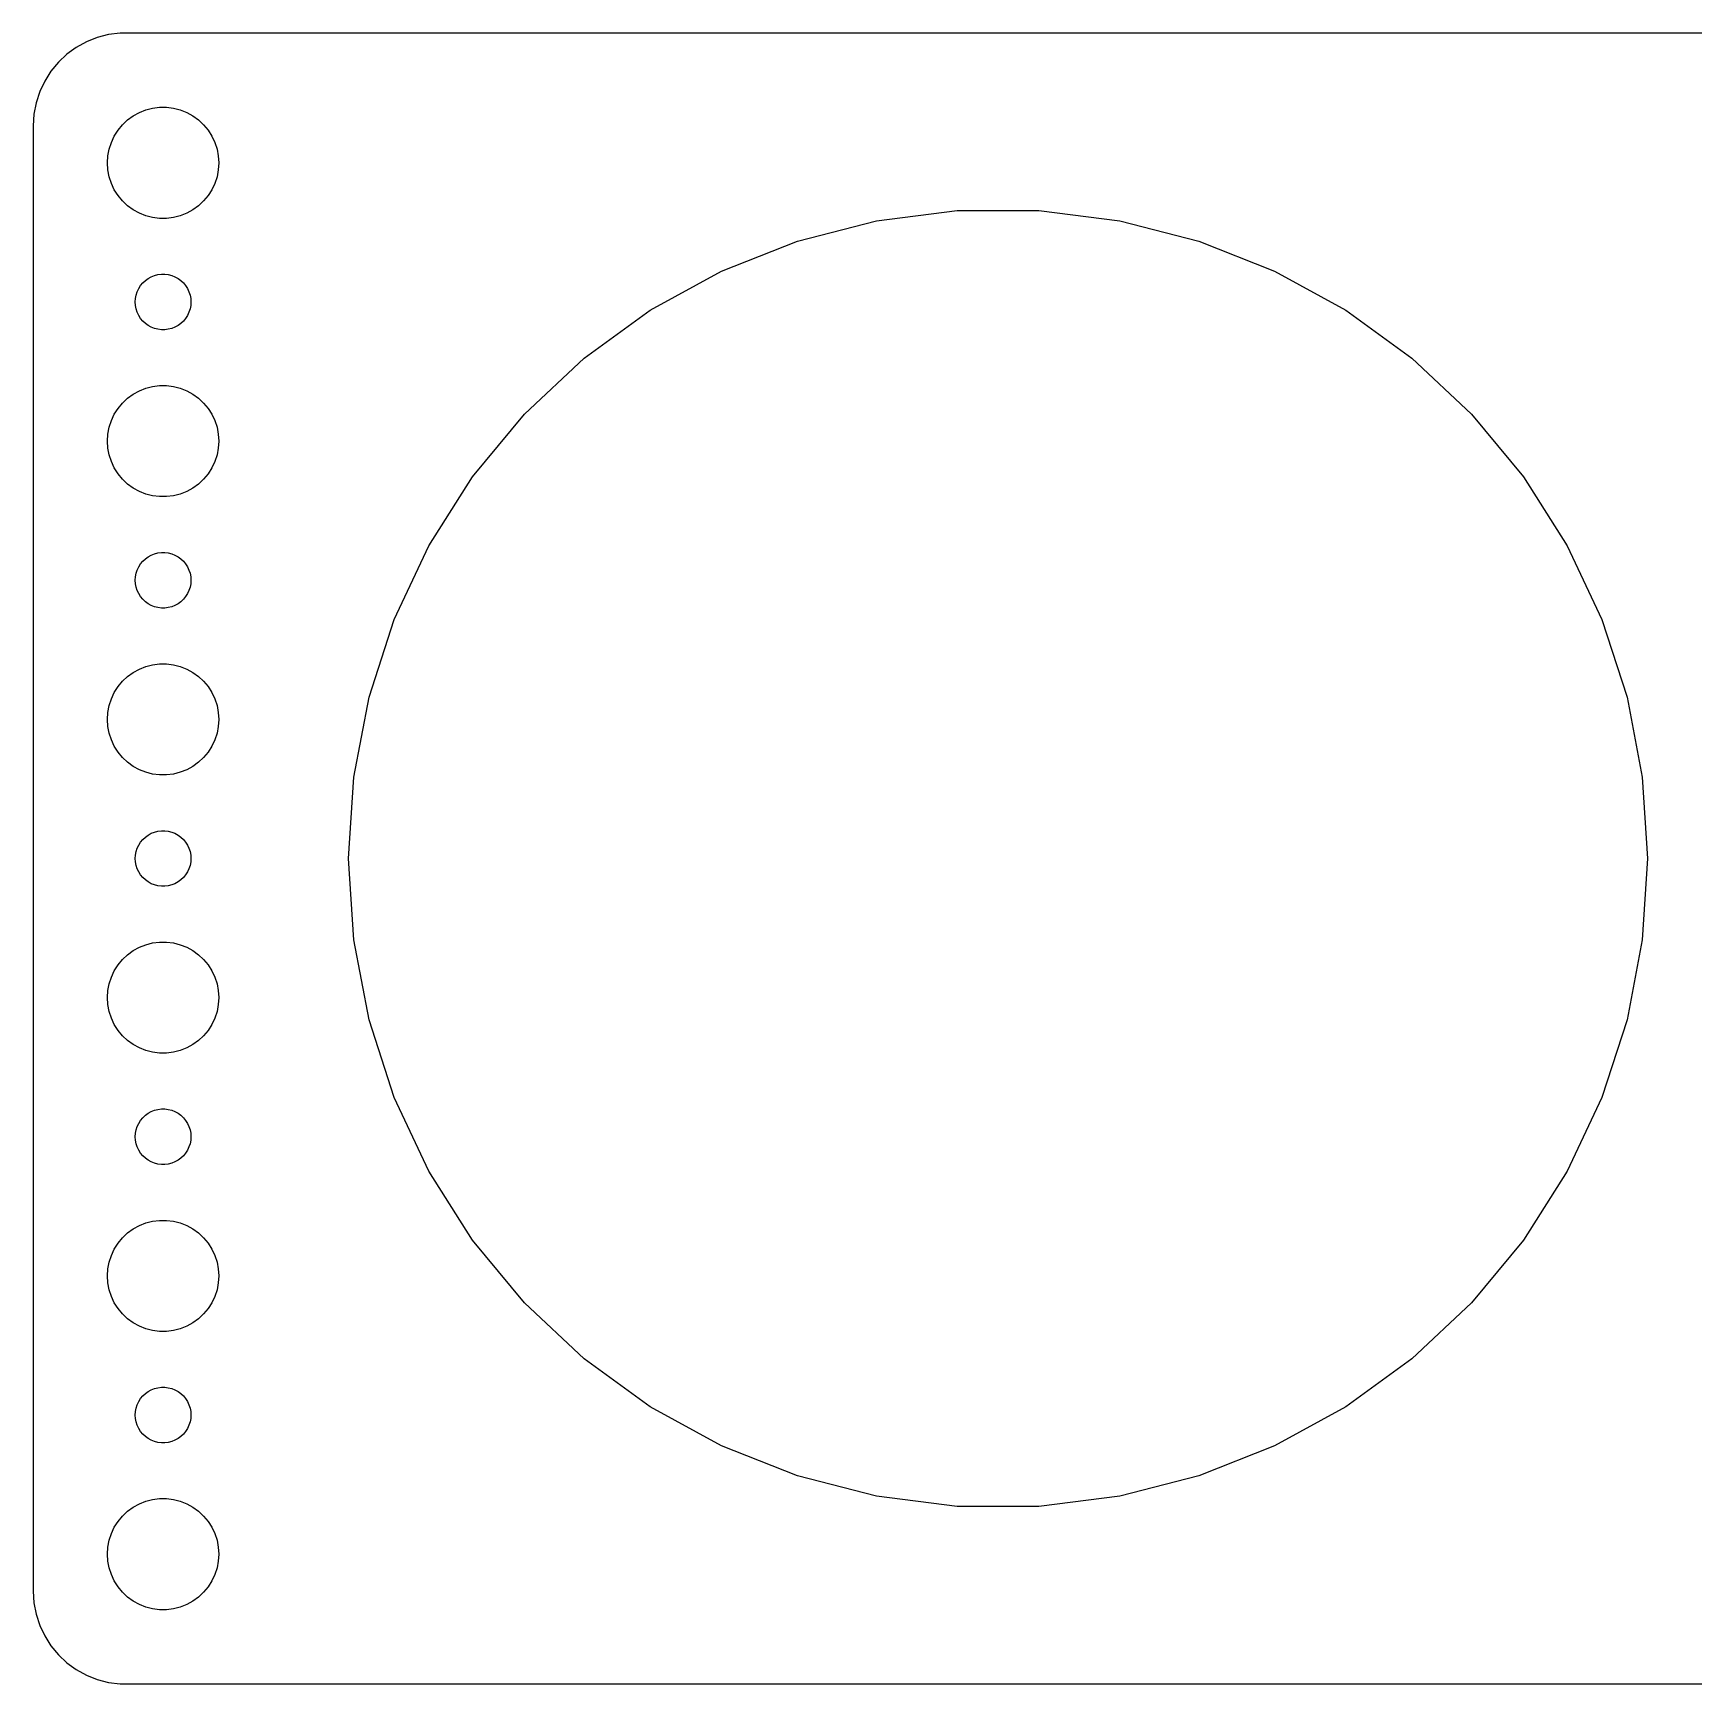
# Model space of a CAD drawing. Header units: metres. Extents: x -90 to 90, y -44 to 44.
# Drawn here: x -89.5 to 0, y -44.5 to 44.5 of the extents above; entities that cross this region are included whole.
import ezdxf

# ---------------------------------------------------------------- set-up
doc = ezdxf.new("R2010")
doc.units = ezdxf.units.M

msp = doc.modelspace()

# ---------------------------------------------------------------- linework, layer by layer
for p, q in [((-86.6289, 44.0241), (-87.1791, 43.7216)), ((-86.0451, 44.2553), (-86.6289, 44.0241)), ((-85.4369, 44.4114), (-86.0451, 44.2553)), ((-84.8139, 44.4901), (-85.4369, 44.4114)), ((84.8139, 44.4901), (-84.8139, 44.4901)), ((-87.6871, 43.3526), (-88.1448, 42.9227)), ((-87.1791, 43.7216), (-87.6871, 43.3526)), ((-88.5451, 42.4389), (-88.8815, 41.9088)), ((-88.1448, 42.9227), (-88.5451, 42.4389)), ((-89.1489, 41.3406), (-89.3429, 40.7434)), ((-88.8815, 41.9088), (-89.1489, 41.3406)), ((-89.3429, 40.7434), (-89.4606, 40.1267)), ((-83.7773, 40.2145), (-83.427, 40.3532)), ((-83.427, 40.3532), (-83.0621, 40.4469)), ((-83.0621, 40.4469), (-82.6884, 40.4941)), ((-82.6884, 40.4941), (-82.3116, 40.4941)), ((-82.3116, 40.4941), (-81.9379, 40.4469)), ((-81.9379, 40.4469), (-81.573, 40.3532)), ((-81.573, 40.3532), (-81.2227, 40.2145)), ((-89.4606, 40.1267), (-89.5, 39.5)), ((-89.5, 39.5), (-89.5, -39.5)), ((-84.927, 39.2634), (-84.6869, 39.5536)), ((-84.6869, 39.5536), (-84.4123, 39.8115)), ((-84.4123, 39.8115), (-84.1075, 40.033)), ((-84.1075, 40.033), (-83.7773, 40.2145)), ((-81.2227, 40.2145), (-80.8925, 40.033)), ((-80.8925, 40.033), (-80.5877, 39.8115)), ((-80.5877, 39.8115), (-80.3131, 39.5536)), ((-80.3131, 39.5536), (-80.073, 39.2634)), ((-85.4057, 38.2461), (-85.2893, 38.6044)), ((-85.2893, 38.6044), (-85.1289, 38.9453)), ((-85.1289, 38.9453), (-84.927, 39.2634)), ((-80.073, 39.2634), (-79.8711, 38.9453)), ((-79.8711, 38.9453), (-79.7107, 38.6044)), ((-79.7107, 38.6044), (-79.5943, 38.2461)), ((-85.5, 37.5), (-85.4763, 37.876)), ((-85.4763, 37.876), (-85.4057, 38.2461)), ((-79.5943, 38.2461), (-79.5237, 37.876)), ((-79.5237, 37.876), (-79.5, 37.5)), ((-85.4763, 37.124), (-85.5, 37.5)), ((-85.4057, 36.7539), (-85.4763, 37.124)), ((-85.2893, 36.3956), (-85.4057, 36.7539)), ((-79.5943, 36.7539), (-79.7107, 36.3956)), ((-79.5237, 37.124), (-79.5943, 36.7539)), ((-79.5, 37.5), (-79.5237, 37.124)), ((-85.1289, 36.0547), (-85.2893, 36.3956)), ((-84.927, 35.7366), (-85.1289, 36.0547)), ((-79.8711, 36.0547), (-80.073, 35.7366)), ((-79.7107, 36.3956), (-79.8711, 36.0547)), ((-84.6869, 35.4464), (-84.927, 35.7366)), ((-84.4123, 35.1885), (-84.6869, 35.4464)), ((-84.1075, 34.967), (-84.4123, 35.1885)), ((-83.7773, 34.7855), (-84.1075, 34.967)), ((-80.8925, 34.967), (-81.2227, 34.7855)), ((-80.5877, 35.1885), (-80.8925, 34.967)), ((-80.3131, 35.4464), (-80.5877, 35.1885)), ((-80.073, 35.7366), (-80.3131, 35.4464)), ((-44.0583, 34.3801), (-39.6977, 34.9309)), ((-39.6977, 34.9309), (-35.3023, 34.9309)), ((-35.3023, 34.9309), (-30.9417, 34.3801)), ((-83.427, 34.6468), (-83.7773, 34.7855)), ((-83.0621, 34.5531), (-83.427, 34.6468)), ((-82.6884, 34.5059), (-83.0621, 34.5531)), ((-82.3116, 34.5059), (-82.6884, 34.5059)), ((-81.9379, 34.5531), (-82.3116, 34.5059)), ((-81.573, 34.6468), (-81.9379, 34.5531)), ((-81.2227, 34.7855), (-81.573, 34.6468)), ((-48.3156, 33.287), (-44.0583, 34.3801)), ((-30.9417, 34.3801), (-26.6844, 33.287)), ((-52.4023, 31.6689), (-48.3156, 33.287)), ((-26.6844, 33.287), (-22.5977, 31.6689)), ((-83.3037, 31.2665), (-83.1387, 31.3572)), ((-83.1387, 31.3572), (-82.9635, 31.4266)), ((-82.9635, 31.4266), (-82.7811, 31.4734)), ((-82.7811, 31.4734), (-82.5942, 31.497)), ((-82.5942, 31.497), (-82.4058, 31.497)), ((-82.4058, 31.497), (-82.2189, 31.4734)), ((-82.2189, 31.4734), (-82.0365, 31.4266)), ((-82.0365, 31.4266), (-81.8613, 31.3572)), ((-81.8613, 31.3572), (-81.6963, 31.2665)), ((-56.2539, 29.5515), (-52.4023, 31.6689)), ((-22.5977, 31.6689), (-18.746, 29.5515)), ((-83.9529, 30.373), (-83.8947, 30.5522)), ((-83.8947, 30.5522), (-83.8145, 30.7226)), ((-83.8145, 30.7226), (-83.7135, 30.8817)), ((-83.7135, 30.8817), (-83.5934, 31.0268)), ((-83.5934, 31.0268), (-83.4561, 31.1558)), ((-83.4561, 31.1558), (-83.3037, 31.2665)), ((-81.6963, 31.2665), (-81.5439, 31.1558)), ((-81.5439, 31.1558), (-81.4065, 31.0268)), ((-81.4065, 31.0268), (-81.2865, 30.8817)), ((-81.2865, 30.8817), (-81.1855, 30.7226)), ((-81.1855, 30.7226), (-81.1053, 30.5522)), ((-81.1053, 30.5522), (-81.0471, 30.373)), ((-84, 30), (-83.9882, 30.188)), ((-83.9882, 29.812), (-84, 30)), ((-83.9882, 30.188), (-83.9529, 30.373)), ((-83.9529, 29.627), (-83.9882, 29.812)), ((-83.8947, 29.4478), (-83.9529, 29.627)), ((-81.0471, 29.627), (-81.1053, 29.4478)), ((-81.0471, 30.373), (-81.0118, 30.188)), ((-81.0118, 29.812), (-81.0471, 29.627)), ((-81.0118, 30.188), (-81, 30)), ((-81, 30), (-81.0118, 29.812)), ((-59.8098, 26.968), (-56.2539, 29.5515)), ((-18.746, 29.5515), (-15.1902, 26.968)), ((-83.8145, 29.2774), (-83.8947, 29.4478)), ((-83.7135, 29.1183), (-83.8145, 29.2774)), ((-83.5934, 28.9732), (-83.7135, 29.1183)), ((-83.4561, 28.8442), (-83.5934, 28.9732)), ((-83.3037, 28.7335), (-83.4561, 28.8442)), ((-83.1387, 28.6427), (-83.3037, 28.7335)), ((-82.9635, 28.5734), (-83.1387, 28.6427)), ((-81.8613, 28.6427), (-82.0365, 28.5734)), ((-81.6963, 28.7335), (-81.8613, 28.6427)), ((-81.5439, 28.8442), (-81.6963, 28.7335)), ((-81.4065, 28.9732), (-81.5439, 28.8442)), ((-81.2865, 29.1183), (-81.4065, 28.9732)), ((-81.1855, 29.2774), (-81.2865, 29.1183)), ((-81.1053, 29.4478), (-81.1855, 29.2774)), ((-82.7811, 28.5266), (-82.9635, 28.5734)), ((-82.5942, 28.503), (-82.7811, 28.5266)), ((-82.4058, 28.503), (-82.5942, 28.503)), ((-82.2189, 28.5266), (-82.4058, 28.503)), ((-82.0365, 28.5734), (-82.2189, 28.5266)), ((-63.0139, 23.9591), (-59.8098, 26.968)), ((-15.1902, 26.968), (-11.9861, 23.9591)), ((-84.1075, 25.033), (-83.7773, 25.2145)), ((-83.7773, 25.2145), (-83.427, 25.3532)), ((-83.427, 25.3532), (-83.0621, 25.4469)), ((-83.0621, 25.4469), (-82.6884, 25.4941)), ((-82.6884, 25.4941), (-82.3116, 25.4941)), ((-82.3116, 25.4941), (-81.9379, 25.4469)), ((-81.9379, 25.4469), (-81.573, 25.3532)), ((-81.573, 25.3532), (-81.2227, 25.2145)), ((-81.2227, 25.2145), (-80.8925, 25.033)), ((-85.1289, 23.9453), (-84.927, 24.2634)), ((-84.927, 24.2634), (-84.6869, 24.5536)), ((-84.6869, 24.5536), (-84.4123, 24.8115)), ((-84.4123, 24.8115), (-84.1075, 25.033)), ((-80.8925, 25.033), (-80.5877, 24.8115)), ((-80.5877, 24.8115), (-80.3131, 24.5536)), ((-80.3131, 24.5536), (-80.073, 24.2634)), ((-80.073, 24.2634), (-79.8711, 23.9453)), ((-85.4057, 23.2461), (-85.2893, 23.6044)), ((-85.2893, 23.6044), (-85.1289, 23.9453)), ((-79.8711, 23.9453), (-79.7107, 23.6044)), ((-79.7107, 23.6044), (-79.5943, 23.2461)), ((-65.8156, 20.5725), (-63.0139, 23.9591)), ((-11.9861, 23.9591), (-9.1844, 20.5725)), ((-85.5, 22.5), (-85.4763, 22.876)), ((-85.4763, 22.124), (-85.5, 22.5)), ((-85.4763, 22.876), (-85.4057, 23.2461)), ((-79.5943, 23.2461), (-79.5237, 22.876)), ((-79.5237, 22.876), (-79.5, 22.5)), ((-79.5, 22.5), (-79.5237, 22.124)), ((-85.4057, 21.7539), (-85.4763, 22.124)), ((-85.2893, 21.3956), (-85.4057, 21.7539)), ((-79.5943, 21.7539), (-79.7107, 21.3956)), ((-79.5237, 22.124), (-79.5943, 21.7539)), ((-85.1289, 21.0547), (-85.2893, 21.3956)), ((-84.927, 20.7366), (-85.1289, 21.0547)), ((-84.6869, 20.4464), (-84.927, 20.7366)), ((-80.073, 20.7366), (-80.3131, 20.4464)), ((-79.8711, 21.0547), (-80.073, 20.7366)), ((-79.7107, 21.3956), (-79.8711, 21.0547)), ((-84.4123, 20.1884), (-84.6869, 20.4464)), ((-84.1075, 19.967), (-84.4123, 20.1884)), ((-83.7773, 19.7855), (-84.1075, 19.967)), ((-83.427, 19.6468), (-83.7773, 19.7855)), ((-81.2227, 19.7855), (-81.573, 19.6468)), ((-80.8925, 19.967), (-81.2227, 19.7855)), ((-80.5877, 20.1884), (-80.8925, 19.967)), ((-80.3131, 20.4464), (-80.5877, 20.1884)), ((-68.1707, 16.8614), (-65.8156, 20.5725)), ((-9.1844, 20.5725), (-6.82925, 16.8614)), ((-83.0621, 19.5531), (-83.427, 19.6468)), ((-82.6884, 19.5059), (-83.0621, 19.5531)), ((-82.3116, 19.5059), (-82.6884, 19.5059)), ((-81.9379, 19.5531), (-82.3116, 19.5059)), ((-81.573, 19.6468), (-81.9379, 19.5531)), ((-83.5934, 16.0268), (-83.4561, 16.1558)), ((-83.4561, 16.1558), (-83.3037, 16.2665)), ((-83.3037, 16.2665), (-83.1387, 16.3572)), ((-83.1387, 16.3572), (-82.9635, 16.4266)), ((-82.9635, 16.4266), (-82.7811, 16.4734)), ((-82.7811, 16.4734), (-82.5942, 16.497)), ((-82.5942, 16.497), (-82.4058, 16.497)), ((-82.4058, 16.497), (-82.2189, 16.4734)), ((-82.2189, 16.4734), (-82.0365, 16.4266)), ((-82.0365, 16.4266), (-81.8613, 16.3572)), ((-81.8613, 16.3572), (-81.6963, 16.2665)), ((-81.6963, 16.2665), (-81.5439, 16.1558)), ((-81.5439, 16.1558), (-81.4065, 16.0268)), ((-70.0422, 12.8844), (-68.1707, 16.8614)), ((-6.82925, 16.8614), (-4.95781, 12.8844)), ((-83.9882, 15.188), (-83.9529, 15.373)), ((-83.9529, 15.373), (-83.8947, 15.5522)), ((-83.8947, 15.5522), (-83.8145, 15.7226)), ((-83.8145, 15.7226), (-83.7135, 15.8817)), ((-83.7135, 15.8817), (-83.5934, 16.0268)), ((-81.4065, 16.0268), (-81.2865, 15.8817)), ((-81.2865, 15.8817), (-81.1855, 15.7226)), ((-81.1855, 15.7226), (-81.1053, 15.5522)), ((-81.1053, 15.5522), (-81.0471, 15.373)), ((-81.0471, 15.373), (-81.0118, 15.188)), ((-84, 15), (-83.9882, 15.188)), ((-83.9882, 14.812), (-84, 15)), ((-83.9529, 14.627), (-83.9882, 14.812)), ((-83.8947, 14.4478), (-83.9529, 14.627)), ((-83.8145, 14.2774), (-83.8947, 14.4478)), ((-81.1053, 14.4478), (-81.1855, 14.2774)), ((-81.0471, 14.627), (-81.1053, 14.4478)), ((-81.0118, 14.812), (-81.0471, 14.627)), ((-81.0118, 15.188), (-81, 15)), ((-81, 15), (-81.0118, 14.812)), ((-83.7135, 14.1183), (-83.8145, 14.2774)), ((-83.5934, 13.9732), (-83.7135, 14.1183)), ((-83.4561, 13.8442), (-83.5934, 13.9732)), ((-83.3037, 13.7335), (-83.4561, 13.8442)), ((-83.1387, 13.6427), (-83.3037, 13.7335)), ((-82.9635, 13.5734), (-83.1387, 13.6427)), ((-82.7811, 13.5266), (-82.9635, 13.5734)), ((-82.5942, 13.5029), (-82.7811, 13.5266)), ((-82.4058, 13.5029), (-82.5942, 13.5029)), ((-82.2189, 13.5266), (-82.4058, 13.5029)), ((-82.0365, 13.5734), (-82.2189, 13.5266)), ((-81.8613, 13.6427), (-82.0365, 13.5734)), ((-81.6963, 13.7335), (-81.8613, 13.6427)), ((-81.5439, 13.8442), (-81.6963, 13.7335)), ((-81.4065, 13.9732), (-81.5439, 13.8442)), ((-81.2865, 14.1183), (-81.4065, 13.9732)), ((-81.1855, 14.2774), (-81.2865, 14.1183)), ((-71.4004, 8.70413), (-70.0422, 12.8844)), ((-4.95781, 12.8844), (-3.59958, 8.70413)), ((-84.4123, 9.81154), (-84.1075, 10.033)), ((-84.1075, 10.033), (-83.7773, 10.2145)), ((-83.7773, 10.2145), (-83.427, 10.3532)), ((-83.427, 10.3532), (-83.0621, 10.4469)), ((-83.0621, 10.4469), (-82.6884, 10.4941)), ((-82.6884, 10.4941), (-82.3116, 10.4941)), ((-82.3116, 10.4941), (-81.9379, 10.4469)), ((-81.9379, 10.4469), (-81.573, 10.3532)), ((-81.573, 10.3532), (-81.2227, 10.2145)), ((-81.2227, 10.2145), (-80.8925, 10.033)), ((-80.8925, 10.033), (-80.5877, 9.81154)), ((-85.1289, 8.94525), (-84.927, 9.26335)), ((-84.927, 9.26335), (-84.6869, 9.55363)), ((-84.6869, 9.55363), (-84.4123, 9.81154)), ((-80.5877, 9.81154), (-80.3131, 9.55363)), ((-80.3131, 9.55363), (-80.073, 9.26335)), ((-80.073, 9.26335), (-79.8711, 8.94525)), ((-85.4763, 7.87599), (-85.4057, 8.24606)), ((-85.4057, 8.24606), (-85.2893, 8.60437)), ((-85.2893, 8.60437), (-85.1289, 8.94525)), ((-79.8711, 8.94525), (-79.7107, 8.60437)), ((-79.7107, 8.60437), (-79.5943, 8.24606)), ((-79.5943, 8.24606), (-79.5237, 7.87599)), ((-72.224, 4.38666), (-71.4004, 8.70413)), ((-3.59958, 8.70413), (-2.77597, 4.38666)), ((-85.5, 7.5), (-85.4763, 7.87599)), ((-85.4763, 7.12399), (-85.5, 7.5)), ((-79.5237, 7.87599), (-79.5, 7.5)), ((-79.5, 7.5), (-79.5237, 7.12399)), ((-85.4057, 6.75392), (-85.4763, 7.12399)), ((-85.2893, 6.39561), (-85.4057, 6.75392)), ((-85.1289, 6.05473), (-85.2893, 6.39561)), ((-79.7107, 6.39561), (-79.8711, 6.05473)), ((-79.5943, 6.75392), (-79.7107, 6.39561)), ((-79.5237, 7.12399), (-79.5943, 6.75392)), ((-84.927, 5.73663), (-85.1289, 6.05473)), ((-84.6869, 5.44635), (-84.927, 5.73663)), ((-84.4123, 5.18845), (-84.6869, 5.44635)), ((-80.3131, 5.44635), (-80.5877, 5.18845)), ((-80.073, 5.73663), (-80.3131, 5.44635)), ((-79.8711, 6.05473), (-80.073, 5.73663)), ((-84.1075, 4.96701), (-84.4123, 5.18845)), ((-83.7773, 4.78551), (-84.1075, 4.96701)), ((-83.427, 4.64682), (-83.7773, 4.78551)), ((-83.0621, 4.55313), (-83.427, 4.64682)), ((-82.6884, 4.50591), (-83.0621, 4.55313)), ((-82.3116, 4.50591), (-82.6884, 4.50591)), ((-81.9379, 4.55313), (-82.3116, 4.50591)), ((-81.573, 4.64682), (-81.9379, 4.55313)), ((-81.2227, 4.78551), (-81.573, 4.64682)), ((-80.8925, 4.96701), (-81.2227, 4.78551)), ((-80.5877, 5.18845), (-80.8925, 4.96701)), ((-72.5, 0), (-72.224, 4.38666)), ((-2.77597, 4.38666), (-2.5, 0)), ((-83.7135, 0.88167), (-83.5934, 1.02681)), ((-83.5934, 1.02681), (-83.4561, 1.15576)), ((-83.4561, 1.15576), (-83.3037, 1.26648)), ((-83.3037, 1.26648), (-83.1387, 1.35724)), ((-83.1387, 1.35724), (-82.9635, 1.42657)), ((-82.9635, 1.42657), (-82.7811, 1.47342)), ((-82.7811, 1.47342), (-82.5942, 1.49704)), ((-82.5942, 1.49704), (-82.4058, 1.49704)), ((-82.4058, 1.49704), (-82.2189, 1.47342)), ((-82.2189, 1.47342), (-82.0365, 1.42657)), ((-82.0365, 1.42657), (-81.8613, 1.35724)), ((-81.8613, 1.35724), (-81.6963, 1.26648)), ((-81.6963, 1.26648), (-81.5439, 1.15576)), ((-81.5439, 1.15576), (-81.4065, 1.02681)), ((-81.4065, 1.02681), (-81.2865, 0.88167)), ((-84, 0), (-83.9882, 0.18799)), ((-83.9882, -0.18799), (-84, 0)), ((-83.9882, 0.18799), (-83.9529, 0.37303)), ((-83.9529, 0.37303), (-83.8947, 0.55219)), ((-83.8947, 0.55219), (-83.8145, 0.72263)), ((-83.8145, 0.72263), (-83.7135, 0.88167)), ((-81.2865, 0.88167), (-81.1855, 0.72263)), ((-81.1855, 0.72263), (-81.1053, 0.55219)), ((-81.1053, 0.55219), (-81.0471, 0.37303)), ((-81.0471, 0.37303), (-81.0118, 0.18799)), ((-81.0118, 0.18799), (-81, 0)), ((-81, 0), (-81.0118, -0.18799)), ((-72.224, -4.38666), (-72.5, 0)), ((-2.5, 0), (-2.77597, -4.38666)), ((-83.9529, -0.37303), (-83.9882, -0.18799)), ((-83.8947, -0.55219), (-83.9529, -0.37303)), ((-83.8145, -0.72263), (-83.8947, -0.55219)), ((-83.7135, -0.88167), (-83.8145, -0.72263)), ((-83.5934, -1.02681), (-83.7135, -0.88167)), ((-81.2865, -0.88167), (-81.4065, -1.02681)), ((-81.1855, -0.72263), (-81.2865, -0.88167)), ((-81.1053, -0.55219), (-81.1855, -0.72263)), ((-81.0471, -0.37303), (-81.1053, -0.55219)), ((-81.0118, -0.18799), (-81.0471, -0.37303)), ((-83.4561, -1.15576), (-83.5934, -1.02681)), ((-83.3037, -1.26648), (-83.4561, -1.15576)), ((-83.1387, -1.35724), (-83.3037, -1.26648)), ((-82.9635, -1.42657), (-83.1387, -1.35724)), ((-82.7811, -1.47342), (-82.9635, -1.42657)), ((-82.5942, -1.49704), (-82.7811, -1.47342)), ((-82.4058, -1.49704), (-82.5942, -1.49704)), ((-82.2189, -1.47342), (-82.4058, -1.49704)), ((-82.0365, -1.42657), (-82.2189, -1.47342)), ((-81.8613, -1.35724), (-82.0365, -1.42657)), ((-81.6963, -1.26648), (-81.8613, -1.35724)), ((-81.5439, -1.15576), (-81.6963, -1.26648)), ((-81.4065, -1.02681), (-81.5439, -1.15576)), ((-71.4004, -8.70413), (-72.224, -4.38666)), ((-2.77597, -4.38666), (-3.59958, -8.70413)), ((-84.6869, -5.44635), (-84.4123, -5.18845)), ((-84.4123, -5.18845), (-84.1075, -4.96701)), ((-84.1075, -4.96701), (-83.7773, -4.78551)), ((-83.7773, -4.78551), (-83.427, -4.64682)), ((-83.427, -4.64682), (-83.0621, -4.55313)), ((-83.0621, -4.55313), (-82.6884, -4.50591)), ((-82.6884, -4.50591), (-82.3116, -4.50591)), ((-82.3116, -4.50591), (-81.9379, -4.55313)), ((-81.9379, -4.55313), (-81.573, -4.64682)), ((-81.573, -4.64682), (-81.2227, -4.78551)), ((-81.2227, -4.78551), (-80.8925, -4.96701)), ((-80.8925, -4.96701), (-80.5877, -5.18845)), ((-80.5877, -5.18845), (-80.3131, -5.44635)), ((-85.2893, -6.39561), (-85.1289, -6.05473)), ((-85.1289, -6.05473), (-84.927, -5.73663)), ((-84.927, -5.73663), (-84.6869, -5.44635)), ((-80.3131, -5.44635), (-80.073, -5.73663)), ((-80.073, -5.73663), (-79.8711, -6.05473)), ((-79.8711, -6.05473), (-79.7107, -6.39561)), ((-85.5, -7.5), (-85.4763, -7.12399)), ((-85.4763, -7.12399), (-85.4057, -6.75392)), ((-85.4057, -6.75392), (-85.2893, -6.39561)), ((-79.7107, -6.39561), (-79.5943, -6.75392)), ((-79.5943, -6.75392), (-79.5237, -7.12399)), ((-79.5237, -7.12399), (-79.5, -7.5)), ((-85.4763, -7.87599), (-85.5, -7.5)), ((-85.4057, -8.24606), (-85.4763, -7.87599)), ((-79.5237, -7.87599), (-79.5943, -8.24606)), ((-79.5, -7.5), (-79.5237, -7.87599)), ((-85.2893, -8.60437), (-85.4057, -8.24606)), ((-85.1289, -8.94525), (-85.2893, -8.60437)), ((-84.927, -9.26335), (-85.1289, -8.94525)), ((-79.8711, -8.94525), (-80.073, -9.26335)), ((-79.7107, -8.60437), (-79.8711, -8.94525)), ((-79.5943, -8.24606), (-79.7107, -8.60437)), ((-70.0422, -12.8844), (-71.4004, -8.70413)), ((-3.59958, -8.70413), (-4.95781, -12.8844)), ((-84.6869, -9.55363), (-84.927, -9.26335)), ((-84.4123, -9.81154), (-84.6869, -9.55363)), ((-84.1075, -10.033), (-84.4123, -9.81154)), ((-80.5877, -9.81154), (-80.8925, -10.033)), ((-80.3131, -9.55363), (-80.5877, -9.81154)), ((-80.073, -9.26335), (-80.3131, -9.55363)), ((-83.7773, -10.2145), (-84.1075, -10.033)), ((-83.427, -10.3532), (-83.7773, -10.2145)), ((-83.0621, -10.4469), (-83.427, -10.3532)), ((-82.6884, -10.4941), (-83.0621, -10.4469)), ((-82.3116, -10.4941), (-82.6884, -10.4941)), ((-81.9379, -10.4469), (-82.3116, -10.4941)), ((-81.573, -10.3532), (-81.9379, -10.4469)), ((-81.2227, -10.2145), (-81.573, -10.3532)), ((-80.8925, -10.033), (-81.2227, -10.2145)), ((-68.1707, -16.8614), (-70.0422, -12.8844)), ((-4.95781, -12.8844), (-6.82925, -16.8614)), ((-83.8947, -14.4478), (-83.8145, -14.2774)), ((-83.8145, -14.2774), (-83.7135, -14.1183)), ((-83.7135, -14.1183), (-83.5934, -13.9732)), ((-83.5934, -13.9732), (-83.4561, -13.8442)), ((-83.4561, -13.8442), (-83.3037, -13.7335)), ((-83.3037, -13.7335), (-83.1387, -13.6427)), ((-83.1387, -13.6427), (-82.9635, -13.5734)), ((-82.9635, -13.5734), (-82.7811, -13.5266)), ((-82.7811, -13.5266), (-82.5942, -13.5029)), ((-82.5942, -13.5029), (-82.4058, -13.5029)), ((-82.4058, -13.5029), (-82.2189, -13.5266)), ((-82.2189, -13.5266), (-82.0365, -13.5734)), ((-82.0365, -13.5734), (-81.8613, -13.6427)), ((-81.8613, -13.6427), (-81.6963, -13.7335)), ((-81.6963, -13.7335), (-81.5439, -13.8442)), ((-81.5439, -13.8442), (-81.4065, -13.9732)), ((-81.4065, -13.9732), (-81.2865, -14.1183)), ((-81.2865, -14.1183), (-81.1855, -14.2774)), ((-81.1855, -14.2774), (-81.1053, -14.4478)), ((-84, -15), (-83.9882, -14.812)), ((-83.9882, -15.188), (-84, -15)), ((-83.9882, -14.812), (-83.9529, -14.627)), ((-83.9529, -15.373), (-83.9882, -15.188)), ((-83.9529, -14.627), (-83.8947, -14.4478)), ((-81.1053, -14.4478), (-81.0471, -14.627)), ((-81.0471, -14.627), (-81.0118, -14.812)), ((-81.0118, -15.188), (-81.0471, -15.373)), ((-81.0118, -14.812), (-81, -15)), ((-81, -15), (-81.0118, -15.188)), ((-83.8947, -15.5522), (-83.9529, -15.373)), ((-83.8145, -15.7226), (-83.8947, -15.5522)), ((-83.7135, -15.8817), (-83.8145, -15.7226)), ((-83.5934, -16.0268), (-83.7135, -15.8817)), ((-83.4561, -16.1558), (-83.5934, -16.0268)), ((-81.4065, -16.0268), (-81.5439, -16.1558)), ((-81.2865, -15.8817), (-81.4065, -16.0268)), ((-81.1855, -15.7226), (-81.2865, -15.8817)), ((-81.1053, -15.5522), (-81.1855, -15.7226)), ((-81.0471, -15.373), (-81.1053, -15.5522)), ((-83.3037, -16.2665), (-83.4561, -16.1558)), ((-83.1387, -16.3572), (-83.3037, -16.2665)), ((-82.9635, -16.4266), (-83.1387, -16.3572)), ((-82.7811, -16.4734), (-82.9635, -16.4266)), ((-82.5942, -16.497), (-82.7811, -16.4734)), ((-82.4058, -16.497), (-82.5942, -16.497)), ((-82.2189, -16.4734), (-82.4058, -16.497)), ((-82.0365, -16.4266), (-82.2189, -16.4734)), ((-81.8613, -16.3572), (-82.0365, -16.4266)), ((-81.6963, -16.2665), (-81.8613, -16.3572)), ((-81.5439, -16.1558), (-81.6963, -16.2665)), ((-65.8156, -20.5725), (-68.1707, -16.8614)), ((-6.82925, -16.8614), (-9.1844, -20.5725)), ((-83.7773, -19.7855), (-83.427, -19.6468)), ((-83.427, -19.6468), (-83.0621, -19.5531)), ((-83.0621, -19.5531), (-82.6884, -19.5059)), ((-82.6884, -19.5059), (-82.3116, -19.5059)), ((-82.3116, -19.5059), (-81.9379, -19.5531)), ((-81.9379, -19.5531), (-81.573, -19.6468)), ((-81.573, -19.6468), (-81.2227, -19.7855)), ((-84.927, -20.7366), (-84.6869, -20.4464)), ((-84.6869, -20.4464), (-84.4123, -20.1884)), ((-84.4123, -20.1884), (-84.1075, -19.967)), ((-84.1075, -19.967), (-83.7773, -19.7855)), ((-81.2227, -19.7855), (-80.8925, -19.967)), ((-80.8925, -19.967), (-80.5877, -20.1884)), ((-80.5877, -20.1884), (-80.3131, -20.4464)), ((-80.3131, -20.4464), (-80.073, -20.7366)), ((-63.0139, -23.9591), (-65.8156, -20.5725)), ((-9.1844, -20.5725), (-11.9861, -23.9591)), ((-85.4057, -21.7539), (-85.2893, -21.3956)), ((-85.2893, -21.3956), (-85.1289, -21.0547)), ((-85.1289, -21.0547), (-84.927, -20.7366)), ((-80.073, -20.7366), (-79.8711, -21.0547)), ((-79.8711, -21.0547), (-79.7107, -21.3956)), ((-79.7107, -21.3956), (-79.5943, -21.7539)), ((-85.5, -22.5), (-85.4763, -22.124)), ((-85.4763, -22.124), (-85.4057, -21.7539)), ((-79.5943, -21.7539), (-79.5237, -22.124)), ((-79.5237, -22.124), (-79.5, -22.5)), ((-85.4763, -22.876), (-85.5, -22.5)), ((-85.4057, -23.2461), (-85.4763, -22.876)), ((-85.2893, -23.6044), (-85.4057, -23.2461)), ((-79.5943, -23.2461), (-79.7107, -23.6044)), ((-79.5237, -22.876), (-79.5943, -23.2461)), ((-79.5, -22.5), (-79.5237, -22.876)), ((-85.1289, -23.9453), (-85.2893, -23.6044)), ((-84.927, -24.2634), (-85.1289, -23.9453)), ((-79.8711, -23.9453), (-80.073, -24.2634)), ((-79.7107, -23.6044), (-79.8711, -23.9453)), ((-59.8098, -26.968), (-63.0139, -23.9591)), ((-11.9861, -23.9591), (-15.1902, -26.968)), ((-84.6869, -24.5536), (-84.927, -24.2634)), ((-84.4123, -24.8115), (-84.6869, -24.5536)), ((-84.1075, -25.033), (-84.4123, -24.8115)), ((-83.7773, -25.2145), (-84.1075, -25.033)), ((-80.8925, -25.033), (-81.2227, -25.2145)), ((-80.5877, -24.8115), (-80.8925, -25.033)), ((-80.3131, -24.5536), (-80.5877, -24.8115)), ((-80.073, -24.2634), (-80.3131, -24.5536)), ((-83.427, -25.3532), (-83.7773, -25.2145)), ((-83.0621, -25.4469), (-83.427, -25.3532)), ((-82.6884, -25.4941), (-83.0621, -25.4469)), ((-82.3116, -25.4941), (-82.6884, -25.4941)), ((-81.9379, -25.4469), (-82.3116, -25.4941)), ((-81.573, -25.3532), (-81.9379, -25.4469)), ((-81.2227, -25.2145), (-81.573, -25.3532)), ((-56.2539, -29.5515), (-59.8098, -26.968)), ((-15.1902, -26.968), (-18.746, -29.5515)), ((-83.1387, -28.6427), (-82.9635, -28.5734)), ((-82.9635, -28.5734), (-82.7811, -28.5266)), ((-82.7811, -28.5266), (-82.5942, -28.503)), ((-82.5942, -28.503), (-82.4058, -28.503)), ((-82.4058, -28.503), (-82.2189, -28.5266)), ((-82.2189, -28.5266), (-82.0365, -28.5734)), ((-82.0365, -28.5734), (-81.8613, -28.6427)), ((-83.9529, -29.627), (-83.8947, -29.4478)), ((-83.8947, -29.4478), (-83.8145, -29.2774)), ((-83.8145, -29.2774), (-83.7135, -29.1183)), ((-83.7135, -29.1183), (-83.5934, -28.9732)), ((-83.5934, -28.9732), (-83.4561, -28.8442)), ((-83.4561, -28.8442), (-83.3037, -28.7335)), ((-83.3037, -28.7335), (-83.1387, -28.6427)), ((-81.8613, -28.6427), (-81.6963, -28.7335)), ((-81.6963, -28.7335), (-81.5439, -28.8442)), ((-81.5439, -28.8442), (-81.4065, -28.9732)), ((-81.4065, -28.9732), (-81.2865, -29.1183)), ((-81.2865, -29.1183), (-81.1855, -29.2774)), ((-81.1855, -29.2774), (-81.1053, -29.4478)), ((-81.1053, -29.4478), (-81.0471, -29.627)), ((-84, -30), (-83.9882, -29.812)), ((-83.9882, -30.188), (-84, -30)), ((-83.9882, -29.812), (-83.9529, -29.627)), ((-83.9529, -30.373), (-83.9882, -30.188)), ((-83.8947, -30.5522), (-83.9529, -30.373)), ((-81.0471, -30.373), (-81.1053, -30.5522)), ((-81.0471, -29.627), (-81.0118, -29.812)), ((-81.0118, -30.188), (-81.0471, -30.373)), ((-81.0118, -29.812), (-81, -30)), ((-81, -30), (-81.0118, -30.188)), ((-52.4023, -31.6689), (-56.2539, -29.5515)), ((-18.746, -29.5515), (-22.5977, -31.6689)), ((-83.8145, -30.7226), (-83.8947, -30.5522)), ((-83.7135, -30.8817), (-83.8145, -30.7226)), ((-83.5934, -31.0268), (-83.7135, -30.8817)), ((-83.4561, -31.1558), (-83.5934, -31.0268)), ((-83.3037, -31.2665), (-83.4561, -31.1558)), ((-83.1387, -31.3572), (-83.3037, -31.2665)), ((-81.6963, -31.2665), (-81.8613, -31.3572)), ((-81.5439, -31.1558), (-81.6963, -31.2665)), ((-81.4065, -31.0268), (-81.5439, -31.1558)), ((-81.2865, -30.8817), (-81.4065, -31.0268)), ((-81.1855, -30.7226), (-81.2865, -30.8817)), ((-81.1053, -30.5522), (-81.1855, -30.7226)), ((-82.9635, -31.4266), (-83.1387, -31.3572)), ((-82.7811, -31.4734), (-82.9635, -31.4266)), ((-82.5942, -31.497), (-82.7811, -31.4734)), ((-82.4058, -31.497), (-82.5942, -31.497)), ((-82.2189, -31.4734), (-82.4058, -31.497)), ((-82.0365, -31.4266), (-82.2189, -31.4734)), ((-81.8613, -31.3572), (-82.0365, -31.4266)), ((-48.3156, -33.287), (-52.4023, -31.6689)), ((-22.5977, -31.6689), (-26.6844, -33.287)), ((-44.0583, -34.3801), (-48.3156, -33.287)), ((-26.6844, -33.287), (-30.9417, -34.3801)), ((-84.1075, -34.967), (-83.7773, -34.7855)), ((-83.7773, -34.7855), (-83.427, -34.6468)), ((-83.427, -34.6468), (-83.0621, -34.5531)), ((-83.0621, -34.5531), (-82.6884, -34.5059)), ((-82.6884, -34.5059), (-82.3116, -34.5059)), ((-82.3116, -34.5059), (-81.9379, -34.5531)), ((-81.9379, -34.5531), (-81.573, -34.6468)), ((-81.573, -34.6468), (-81.2227, -34.7855)), ((-81.2227, -34.7855), (-80.8925, -34.967)), ((-39.6977, -34.9309), (-44.0583, -34.3801)), ((-30.9417, -34.3801), (-35.3023, -34.9309)), ((-85.1289, -36.0547), (-84.927, -35.7366)), ((-84.927, -35.7366), (-84.6869, -35.4464)), ((-84.6869, -35.4464), (-84.4123, -35.1885)), ((-84.4123, -35.1885), (-84.1075, -34.967)), ((-80.8925, -34.967), (-80.5877, -35.1885)), ((-80.5877, -35.1885), (-80.3131, -35.4464)), ((-80.3131, -35.4464), (-80.073, -35.7366)), ((-80.073, -35.7366), (-79.8711, -36.0547)), ((-35.3023, -34.9309), (-39.6977, -34.9309)), ((-85.4057, -36.7539), (-85.2893, -36.3956)), ((-85.2893, -36.3956), (-85.1289, -36.0547)), ((-79.8711, -36.0547), (-79.7107, -36.3956)), ((-79.7107, -36.3956), (-79.5943, -36.7539)), ((-85.5, -37.5), (-85.4763, -37.124)), ((-85.4763, -37.876), (-85.5, -37.5)), ((-85.4763, -37.124), (-85.4057, -36.7539)), ((-79.5943, -36.7539), (-79.5237, -37.124)), ((-79.5237, -37.124), (-79.5, -37.5)), ((-79.5, -37.5), (-79.5237, -37.876)), ((-85.4057, -38.2461), (-85.4763, -37.876)), ((-85.2893, -38.6044), (-85.4057, -38.2461)), ((-79.5943, -38.2461), (-79.7107, -38.6044)), ((-79.5237, -37.876), (-79.5943, -38.2461)), ((-85.1289, -38.9453), (-85.2893, -38.6044)), ((-84.927, -39.2634), (-85.1289, -38.9453)), ((-84.6869, -39.5536), (-84.927, -39.2634)), ((-80.073, -39.2634), (-80.3131, -39.5536)), ((-79.8711, -38.9453), (-80.073, -39.2634)), ((-79.7107, -38.6044), (-79.8711, -38.9453)), ((-89.5, -39.5), (-89.4606, -40.1267)), ((-89.4606, -40.1267), (-89.3429, -40.7434)), ((-84.4123, -39.8115), (-84.6869, -39.5536)), ((-84.1075, -40.033), (-84.4123, -39.8115)), ((-83.7773, -40.2145), (-84.1075, -40.033)), ((-83.427, -40.3532), (-83.7773, -40.2145)), ((-81.2227, -40.2145), (-81.573, -40.3532)), ((-80.8925, -40.033), (-81.2227, -40.2145)), ((-80.5877, -39.8115), (-80.8925, -40.033)), ((-80.3131, -39.5536), (-80.5877, -39.8115)), ((-89.3429, -40.7434), (-89.1489, -41.3406)), ((-83.0621, -40.4469), (-83.427, -40.3532)), ((-82.6884, -40.4941), (-83.0621, -40.4469)), ((-82.3116, -40.4941), (-82.6884, -40.4941)), ((-81.9379, -40.4469), (-82.3116, -40.4941)), ((-81.573, -40.3532), (-81.9379, -40.4469)), ((-89.1489, -41.3406), (-88.8815, -41.9088)), ((-88.8815, -41.9088), (-88.5451, -42.4389)), ((-88.5451, -42.4389), (-88.1448, -42.9227)), ((-88.1448, -42.9227), (-87.6871, -43.3526)), ((-87.6871, -43.3526), (-87.1791, -43.7216)), ((-87.1791, -43.7216), (-86.6289, -44.0241)), ((-86.6289, -44.0241), (-86.0451, -44.2553)), ((-86.0451, -44.2553), (-85.4369, -44.4114)), ((-85.4369, -44.4114), (-84.8139, -44.4901)), ((-84.8139, -44.4901), (84.8139, -44.4901))]:
    msp.add_line(p, q)

doc.saveas('drawing.dxf')
